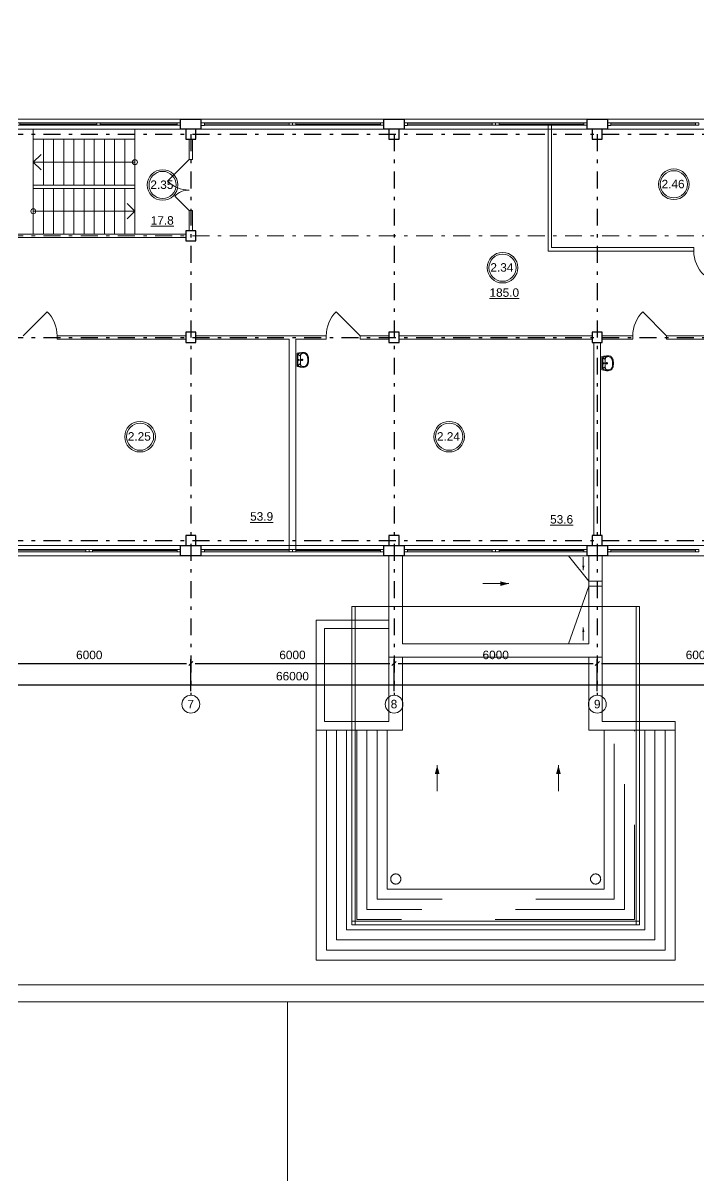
# Model space of a CAD drawing. Header units: metres. Extents: x -306 to 273, y -329 to 512.
# Drawn here: x 120.03 to 139.98, y 284.09 to 318.29 of the extents above; entities that cross this region are included whole.
import ezdxf
from ezdxf.enums import TextEntityAlignment as Align

# ---------------------------------------------------------------- set-up
doc = ezdxf.new("R2010")
doc.units = ezdxf.units.M
doc.header["$MEASUREMENT"] = 0
doc.linetypes.add('( Dashdot )', pattern=[1.001, 0.5, -0.25, 0.001, -0.25])
doc.linetypes.add('DGN Style 3', pattern=[9.681301, 6.915215, -2.766086])
doc.layers.get('DEFPOINTS').update_dxf_attribs({"lineweight": 0})
doc.layers.add('Level 50', color=7, linetype='Continuous', lineweight=0)
doc.styles.add('Standard_0', font='arial.ttf')
doc.styles.add('Style-Arial', font='arial.ttf')
doc.dimstyles.get("Standard").update_dxf_attribs({"dimtxt": 0.00018, "dimasz": 0.00018, "dimexe": 0.0002, "dimexo": 0.0625, "dimgap": 9e-05, "dimtad": 0, "dimtih": 1, "dimtoh": 1, "dimdec": 4, "dimlfac": 1000, "dimzin": 0, "dimdsep": 46, "dimtxsty": 'Standard_0', "dimcen": 9e-05, "dimadec": 0, "dimazin": 0, "dimtfac": 1, "dimtdec": 4, "dimtofl": 0, "dimtmove": 0, "dimatfit": 0, "dimfxl": 0.01, "dimfxlon": 1, "dimtolj": 1, "dimtzin": 0, "dimarcsym": 0})

# ---------------------------------------------------------------- blocks, each defined once
blk = doc.blocks.new('*U1656')
at = {"color": 7, "linetype": 'Continuous', "lineweight": 0}
blk.add_line((1.25, 0), (-1.25, 0), dxfattribs=at)
at = {"color": 7, "linetype": 'Continuous', "lineweight": 13, "flags": 128}
for points in [[(-1.35, 0.035), (-1.25, 0.035), (-1.25, -0.035), (-1.35, -0.035), (-1.35, 0.035)], [(1.25, 0.035), (1.35, 0.035), (1.35, -0.035), (1.25, -0.035), (1.25, 0.035)]]:
    blk.add_lwpolyline(points, close=True, dxfattribs=at)
at = {"color": 7, "linetype": 'Continuous', "lineweight": 0, "flags": 128}
blk.add_lwpolyline([(-1.25, 0.035), (1.25, 0.035), (1.25, -0.035), (-1.25, -0.035), (-1.25, 0.035)], close=True, dxfattribs=at)
blk = doc.blocks.new('*U1657')
at = {"color": 7, "linetype": 'Continuous', "lineweight": 0}
blk.add_line((1.25, 0.001), (-1.25, -0.001), dxfattribs=at)
at = {"color": 7, "linetype": 'Continuous', "lineweight": 13, "flags": 128}
for points in [[(-1.35, 0.034), (-1.25, 0.034), (-1.25, -0.036), (-1.35, -0.036), (-1.35, 0.034)], [(1.25, 0.036), (1.35, 0.036), (1.35, -0.034), (1.25, -0.034), (1.25, 0.036)]]:
    blk.add_lwpolyline(points, close=True, dxfattribs=at)
at = {"color": 7, "linetype": 'Continuous', "lineweight": 0, "flags": 128}
blk.add_lwpolyline([(-1.25, 0.034), (1.25, 0.036), (1.25, -0.034), (-1.25, -0.036), (-1.25, 0.034)], close=True, dxfattribs=at)
blk = doc.blocks.new('*U1662')
at = {"color": 7, "linetype": 'Continuous', "lineweight": 0}
blk.add_line((0, -34.987), (0, -29.7), dxfattribs=at)
at = {"color": 7, "linetype": 'Continuous', "lineweight": 0, "flags": 128}
blk.add_lwpolyline([(42.05, 29.7), (42.05, -29.7), (-42.05, -29.7), (-42.05, 29.7), (42.05, 29.7)], close=True, dxfattribs=at)
at = {"layer": 'Level 50', "color": 7, "linetype": 'Continuous', "lineweight": 13}
blk.add_line((41.55, -29.2), (-41.25, -29.2), dxfattribs=at)
blk = doc.blocks.new('_Oblique-1')
at = {"color": 0, "linetype": 'ByBlock', "lineweight": -2}
blk.add_line((0.5, 0.5), (-0.5, -0.5), dxfattribs=at)
blk = doc.blocks.new('*D2567')
at = {"color": 0, "linetype": 'Continuous', "lineweight": -2, "transparency": 16777216}
for p, q in [((94.98, 298.561), (94.98, 298.872)), ((95.105, 298.747), (160.855, 298.747)), ((160.98, 298.561), (160.98, 298.872))]:
    blk.add_line(p, q, dxfattribs=at)
at = {"layer": 'DEFPOINTS', "color": 0, "linetype": 'Continuous', "lineweight": 0, "transparency": 16777216}
for p in [(160.98, 298.747), (94.98, 298.436), (160.98, 298.436)]:
    blk.add_point(p, dxfattribs=at)
at = {"color": 0, "linetype": 'Continuous', "lineweight": -2, "transparency": 16777216, "xscale": 0.125, "yscale": 0.125, "zscale": 0.125, "rotation": 180}
blk.add_blockref('_Oblique-1', (94.98, 298.747), dxfattribs=at)
at = {"color": 0, "linetype": 'Continuous', "lineweight": -2, "transparency": 16777216, "xscale": 0.125, "yscale": 0.125, "zscale": 0.125}
blk.add_blockref('_Oblique-1', (160.98, 298.747), dxfattribs=at)
at = {"color": 0, "linetype": 'Continuous', "lineweight": 0, "transparency": 16777216, "insert": (127.98, 299), "char_height": 0.25, "attachment_point": 5, "style": 'Style-Arial'}
blk.add_mtext('\\A1;66000', dxfattribs=at)
blk = doc.blocks.new('*U1659')
at = {"color": 7, "linetype": 'Continuous', "lineweight": 0}
for p in [(-0.227, 0.114), (0.227, 0.114)]:
    blk.add_line(p, (0, -0.114), dxfattribs=at)
blk = doc.blocks.new('*U1671')
at = {"color": 7, "linetype": 'Continuous', "lineweight": 0}
for p, q in [((-0.05, 0), (-2.325, 0)), ((2.325, 0), (0.05, 0))]:
    blk.add_line(p, q, dxfattribs=at)
at = {"color": 7, "linetype": 'Continuous', "lineweight": 0, "flags": 128}
for points in [[(-2.425, 0.15), (2.425, 0.15), (2.425, -0.15), (-2.425, -0.15), (-2.425, 0.15)], [(-2.325, 0.035), (2.325, 0.035), (2.325, -0.035), (-2.325, -0.035), (-2.325, 0.035)]]:
    blk.add_lwpolyline(points, close=True, dxfattribs=at)
at = {"color": 7, "linetype": 'Continuous', "lineweight": 13, "flags": 128}
for points in [[(-2.425, 0.035), (-2.325, 0.035), (-2.325, -0.035), (-2.425, -0.035), (-2.425, 0.035)], [(-0.05, 0.035), (0.05, 0.035), (0.05, -0.035), (-0.05, -0.035), (-0.05, 0.035)], [(2.325, 0.035), (2.425, 0.035), (2.425, -0.035), (2.325, -0.035), (2.325, 0.035)]]:
    blk.add_lwpolyline(points, close=True, dxfattribs=at)
blk = doc.blocks.new('*U1730')
at = {"color": 7, "linetype": 'Continuous', "lineweight": 13}
for radius in [0.452, 0.402]:
    blk.add_circle((0, 0), radius, dxfattribs=at)
at = {"color": 7, "linetype": 'Continuous', "lineweight": 13, "style": 'Style-Arial'}
blk.add_text('2.24', height=0.25, dxfattribs=at).set_placement((-0.361, 0.133), align=Align.TOP_LEFT)
blk = doc.blocks.new('*U1731')
at = {"color": 7, "linetype": 'Continuous', "lineweight": 13}
for radius in [0.452, 0.402]:
    blk.add_circle((0, 0), radius, dxfattribs=at)
at = {"color": 7, "linetype": 'Continuous', "lineweight": 13, "style": 'Style-Arial'}
blk.add_text('2.25', height=0.25, dxfattribs=at).set_placement((-0.361, 0.133), align=Align.TOP_LEFT)
blk = doc.blocks.new('*U1672')
at = {"color": 7, "linetype": 'Continuous', "lineweight": 13}
for radius in [0.452, 0.402]:
    blk.add_circle((0, 0), radius, dxfattribs=at)
at = {"color": 7, "linetype": 'Continuous', "lineweight": 13, "style": 'Style-Arial'}
blk.add_text('2.34', height=0.25, dxfattribs=at).set_placement((-0.361, 0.133), align=Align.TOP_LEFT)
blk = doc.blocks.new('*U1673')
at = {"color": 7, "linetype": 'Continuous', "lineweight": 13}
for radius in [0.452, 0.402]:
    blk.add_circle((0, 0), radius, dxfattribs=at)
at = {"color": 7, "linetype": 'Continuous', "lineweight": 13, "style": 'Style-Arial'}
blk.add_text('2.35', height=0.25, dxfattribs=at).set_placement((-0.361, 0.133), align=Align.TOP_LEFT)
blk = doc.blocks.new('*U1684')
at = {"color": 7, "linetype": 'Continuous', "lineweight": 13}
for radius in [0.452, 0.402]:
    blk.add_circle((0, 0), radius, dxfattribs=at)
at = {"color": 7, "linetype": 'Continuous', "lineweight": 13, "style": 'Style-Arial'}
blk.add_text('2.46', height=0.25, dxfattribs=at).set_placement((-0.361, 0.133), align=Align.TOP_LEFT)
blk = doc.blocks.new('*U1689')
at = {"color": 7, "linetype": 'Continuous', "lineweight": 13}
blk.add_line((0, -0.256), (0, 0.256), dxfattribs=at)
blk.add_solid([(0.046, 0.085), (0, 0.256), (0, 0.085), (-0.046, 0.085)], dxfattribs=at)
blk = doc.blocks.new('ум9')
at = {"color": 252, "lineweight": 13}
for p, q in [((0.317, 0), (-0.317, 0)), ((-0.237, -0.059), (-0.19, -0.143)), ((0.228, -0.039), (-0.228, -0.039)), ((0.185, -0.156), (-0.171, -0.156)), ((0.046, -0.234), (-0.046, -0.234)), ((0.035, -0.08), (-0.035, -0.08)), ((0, -0.115), (0, -0.045)), ((0, -0.189), (0, -0.28)), ((0.237, -0.059), (0.19, -0.143))]:
    blk.add_line(p, q, dxfattribs=at)
for centre, radius in [((0, -0.234), 0.0351), ((0, -0.08), 0.0221), ((0, -0.234), 0.0221)]:
    blk.add_circle(centre, radius, dxfattribs=at)
for centre, radius, start, end in [((1.163, -0.334), 1.518, 167.3206, 178.6525), ((-0.135, -0.304), 0.22, 178.312, 234.1043), ((-0.355, -0.298), 0.00065, 358.312, 358.6525), ((0.089, -0.267), 0.429, 154.5977, 180.3349), ((-0.317, -0.001), 0.00065, 90, 167.3206), ((-0.135, -0.303), 0.18, 141.0504, 245.2718), ((-0.228, -0.117), 0.078, 90, 154.5977), ((-0.135, -0.303), 0.193, 141.0504, 147.7493), ((-0.181, -0.302), 0.159, 98.7111, 129.9424), ((-0.181, -0.302), 0.146, 86.1548, 129.9424), ((-0.035, -0.093), 0.452, 239.6448, 267.5368), ((-0.035, -0.093), 0.413, 244.8898, 267.5368), ((0, 0.104), 0.65, 265.1692, 274.8308), ((0, 0.104), 0.611, 265.1692, 274.8308), ((0.035, -0.093), 0.413, 272.4632, 300.3552), ((0.035, -0.093), 0.452, 272.4632, 300.3552), ((0.181, -0.302), 0.146, 50.0576, 93.8452), ((0.181, -0.302), 0.159, 50.0576, 81.2889), ((0.135, -0.303), 0.18, 294.7282, 38.9496), ((0.228, -0.117), 0.078, 25.4023, 90), ((0.135, -0.304), 0.22, 305.8957, 1.688), ((0.135, -0.303), 0.193, 32.2507, 38.9496), ((-0.089, -0.267), 0.429, 359.6651, 25.4023), ((0.317, -0.001), 0.00065, 12.6794, 90), ((-1.163, -0.334), 1.518, 1.3475, 12.6794), ((0.355, -0.298), 0.00065, 181.3475, 181.688)]:
    blk.add_arc(centre, radius, start, end, dxfattribs=at)
blk = doc.blocks.new('*U1888')
at = {"color": 7, "lineweight": 13}
blk.add_line((-0.5, 0.354), (0.207, -0.354), dxfattribs=at)
at = {"color": 7, "lineweight": 0}
blk.add_arc((-0.5, 0.354), 1, 315, 360, dxfattribs=at)
blk = doc.blocks.new('*U1890')
at = {"color": 7, "linetype": 'Continuous', "lineweight": 13}
for p, q in [((0.318, 0.75), (-0.318, 0.114)), ((0.318, -0.75), (-0.106, -0.326))]:
    blk.add_line(p, q, dxfattribs=at)
at = {"color": 7, "linetype": 'Continuous', "lineweight": 0}
for centre, radius, start, end in [((0.318, 0.75), 0.9, 225, 270), ((0.318, -0.75), 0.6, 90, 135)]:
    blk.add_arc(centre, radius, start, end, dxfattribs=at)
blk = doc.blocks.new('*D2357')
at = {"color": 0, "linetype": 'Continuous', "lineweight": -2, "transparency": 16777216}
for p, q in [((118.98, 298.561), (118.98, 299.499)), ((119.105, 299.374), (124.855, 299.374)), ((124.98, 298.561), (124.98, 299.499))]:
    blk.add_line(p, q, dxfattribs=at)
at = {"layer": 'DEFPOINTS', "color": 0, "linetype": 'Continuous', "lineweight": 0, "transparency": 16777216}
for p in [(124.98, 299.374), (118.98, 298.436), (124.98, 298.436)]:
    blk.add_point(p, dxfattribs=at)
at = {"color": 0, "linetype": 'Continuous', "lineweight": -2, "transparency": 16777216, "xscale": 0.125, "yscale": 0.125, "zscale": 0.125, "rotation": 180}
blk.add_blockref('_Oblique-1', (118.98, 299.374), dxfattribs=at)
at = {"color": 0, "linetype": 'Continuous', "lineweight": -2, "transparency": 16777216, "xscale": 0.125, "yscale": 0.125, "zscale": 0.125}
blk.add_blockref('_Oblique-1', (124.98, 299.374), dxfattribs=at)
at = {"color": 0, "linetype": 'Continuous', "lineweight": 0, "transparency": 16777216, "insert": (121.98, 299.627), "char_height": 0.25, "attachment_point": 5, "style": 'Style-Arial'}
blk.add_mtext('\\A1;6000', dxfattribs=at)
blk = doc.blocks.new('*D2358')
at = {"color": 0, "linetype": 'Continuous', "lineweight": -2, "transparency": 16777216}
for p, q in [((124.98, 298.561), (124.98, 299.499)), ((125.105, 299.374), (130.855, 299.374)), ((130.98, 298.561), (130.98, 299.499))]:
    blk.add_line(p, q, dxfattribs=at)
at = {"layer": 'DEFPOINTS', "color": 0, "linetype": 'Continuous', "lineweight": 0, "transparency": 16777216}
for p in [(130.98, 299.374), (124.98, 298.436), (130.98, 298.436)]:
    blk.add_point(p, dxfattribs=at)
at = {"color": 0, "linetype": 'Continuous', "lineweight": -2, "transparency": 16777216, "xscale": 0.125, "yscale": 0.125, "zscale": 0.125, "rotation": 180}
blk.add_blockref('_Oblique-1', (124.98, 299.374), dxfattribs=at)
at = {"color": 0, "linetype": 'Continuous', "lineweight": -2, "transparency": 16777216, "xscale": 0.125, "yscale": 0.125, "zscale": 0.125}
blk.add_blockref('_Oblique-1', (130.98, 299.374), dxfattribs=at)
at = {"color": 0, "linetype": 'Continuous', "lineweight": 0, "transparency": 16777216, "insert": (127.98, 299.627), "char_height": 0.25, "attachment_point": 5, "style": 'Style-Arial'}
blk.add_mtext('\\A1;6000', dxfattribs=at)
blk = doc.blocks.new('*D2359')
at = {"color": 0, "linetype": 'Continuous', "lineweight": -2, "transparency": 16777216}
for p, q in [((130.98, 298.561), (130.98, 299.499)), ((131.105, 299.374), (136.855, 299.374)), ((136.98, 298.561), (136.98, 299.499))]:
    blk.add_line(p, q, dxfattribs=at)
at = {"layer": 'DEFPOINTS', "color": 0, "linetype": 'Continuous', "lineweight": 0, "transparency": 16777216}
for p in [(136.98, 299.374), (130.98, 298.436), (136.98, 298.436)]:
    blk.add_point(p, dxfattribs=at)
at = {"color": 0, "linetype": 'Continuous', "lineweight": -2, "transparency": 16777216, "xscale": 0.125, "yscale": 0.125, "zscale": 0.125, "rotation": 180}
blk.add_blockref('_Oblique-1', (130.98, 299.374), dxfattribs=at)
at = {"color": 0, "linetype": 'Continuous', "lineweight": -2, "transparency": 16777216, "xscale": 0.125, "yscale": 0.125, "zscale": 0.125}
blk.add_blockref('_Oblique-1', (136.98, 299.374), dxfattribs=at)
at = {"color": 0, "linetype": 'Continuous', "lineweight": 0, "transparency": 16777216, "insert": (133.98, 299.627), "char_height": 0.25, "attachment_point": 5, "style": 'Style-Arial'}
blk.add_mtext('\\A1;6000', dxfattribs=at)
blk = doc.blocks.new('*D2360')
at = {"color": 0, "linetype": 'Continuous', "lineweight": -2, "transparency": 16777216}
for p, q in [((136.98, 298.561), (136.98, 299.499)), ((137.105, 299.374), (142.855, 299.374)), ((142.98, 298.561), (142.98, 299.499))]:
    blk.add_line(p, q, dxfattribs=at)
at = {"layer": 'DEFPOINTS', "color": 0, "linetype": 'Continuous', "lineweight": 0, "transparency": 16777216}
for p in [(142.98, 299.374), (136.98, 298.436), (142.98, 298.436)]:
    blk.add_point(p, dxfattribs=at)
at = {"color": 0, "linetype": 'Continuous', "lineweight": -2, "transparency": 16777216, "xscale": 0.125, "yscale": 0.125, "zscale": 0.125, "rotation": 180}
blk.add_blockref('_Oblique-1', (136.98, 299.374), dxfattribs=at)
at = {"color": 0, "linetype": 'Continuous', "lineweight": -2, "transparency": 16777216, "xscale": 0.125, "yscale": 0.125, "zscale": 0.125}
blk.add_blockref('_Oblique-1', (142.98, 299.374), dxfattribs=at)
at = {"color": 0, "linetype": 'Continuous', "lineweight": 0, "transparency": 16777216, "insert": (139.98, 299.627), "char_height": 0.25, "attachment_point": 5, "style": 'Style-Arial'}
blk.add_mtext('\\A1;6000', dxfattribs=at)

msp = doc.modelspace()

# ---------------------------------------------------------------- linework, layer by layer
at = {"color": 1, "linetype": '( Dashdot )'}
for p, q in [((92.02828637, 315.00949373), (163.92828637, 315.00949373)), ((124.97987428, 315.00949373), (124.97987428, 298.43607877)), ((130.97987428, 315.00949373), (130.97987428, 298.43607877)), ((136.97987428, 315.00949373), (136.97987428, 298.43607877)), ((92.02828637, 309.00949373), (163.92828637, 309.00949373)), ((92.02828637, 303.00949373), (163.92828637, 303.00949373))]:
    msp.add_line(p, q, dxfattribs=at)
at = {"color": 7, "linetype": 'Continuous', "lineweight": 13}
for p, q in [((119.82828637, 315.15949373), (120.32828637, 315.15949373)), ((120.32828637, 314.85949373), (120.32828637, 315.15949373)), ((123.32828637, 312.05949373), (123.32828637, 315.15949373)), ((124.67828637, 315.15949373), (123.32828637, 315.15949373)), ((120.32828637, 312.07949373), (120.32828637, 314.85949373)), ((124.92828637, 314.25949373), (125.02828637, 314.25949373)), ((123.32828637, 313.50949373), (120.32828637, 313.50949373)), ((124.92828637, 312.75949373), (125.02828637, 312.75949373)), ((139.82828637, 311.65949373), (139.82828637, 311.55949373)), ((121.02828637, 309.05949373), (121.02828637, 308.95949373)), ((128.97828637, 309.05949373), (128.97828637, 308.95949373)), ((129.97828637, 309.05949373), (129.97828637, 308.95949373)), ((138.02828637, 309.05949373), (138.02828637, 308.95949373)), ((139.02828637, 309.05949373), (139.02828637, 308.95949373)), ((130.82828637, 302.55949373), (130.82828637, 301.05949373)), ((131.22828637, 302.55949373), (131.22828637, 301.05949373)), ((131.22828637, 302.55949373), (136.72828637, 302.55949373)), ((136.72828637, 301.80949373), (136.12622259, 302.55949373)), ((136.72828637, 301.05949373), (136.72828637, 302.55949373)), ((137.12828637, 301.05949373), (137.12828637, 302.55949373)), ((136.72828637, 301.65949373), (136.12622259, 299.95949373)), ((129.72987428, 291.65949373), (129.72987428, 301.05949373)), ((138.22987428, 301.05949373), (129.72987428, 301.05949373)), ((129.82987428, 291.65949373), (129.82987428, 301.05949373)), ((131.22828637, 301.05949373), (131.22828637, 299.95949373)), ((136.72828637, 301.05949373), (136.72828637, 299.95949373)), ((138.12987428, 291.65949373), (138.12987428, 301.05949373)), ((138.22987428, 291.65949373), (138.22987428, 301.05949373)), ((131.22828637, 299.95949373), (136.72828637, 299.95949373)), ((138.22987428, 291.75949373), (129.72987428, 291.75949373)), ((138.22987428, 291.65949373), (129.72987428, 291.65949373))]:
    msp.add_line(p, q, dxfattribs=at)
at = {"color": 7, "linetype": 'Continuous', "lineweight": 0}
for p, q in [((120.62828637, 313.50949373), (120.62828637, 314.85949373)), ((120.92828637, 313.50949373), (120.92828637, 314.85949373)), ((121.22828637, 313.50949373), (121.22828637, 314.85949373)), ((121.52828637, 313.50949373), (121.52828637, 314.85949373)), ((121.82828637, 313.50949373), (121.82828637, 314.85949373)), ((122.12828637, 313.50949373), (122.12828637, 314.85949373)), ((122.42828637, 313.50949373), (122.42828637, 314.85949373)), ((122.72828637, 313.50949373), (122.72828637, 314.85949373)), ((123.02828637, 313.50949373), (123.02828637, 314.85949373)), ((123.32828637, 314.18449373), (120.32828637, 314.18449373)), ((120.62828637, 312.05949373), (120.62828637, 313.40949373)), ((120.92828637, 312.05949373), (120.92828637, 313.40949373)), ((121.22828637, 312.05949373), (121.22828637, 313.40949373)), ((121.52828637, 312.05949373), (121.52828637, 313.40949373)), ((121.82828637, 312.05949373), (121.82828637, 313.40949373)), ((122.12828637, 312.05949373), (122.12828637, 313.40949373)), ((122.42828637, 312.05949373), (122.42828637, 313.40949373)), ((122.72828637, 312.05949373), (122.72828637, 313.40949373)), ((123.02828637, 312.05949373), (123.02828637, 313.40949373)), ((120.32828637, 312.73449373), (123.32828637, 312.73449373)), ((128.67987428, 300.65949373), (128.67987428, 290.60949373)), ((128.67987428, 300.65949373), (129.72987428, 300.65949373)), ((128.92987428, 300.40949373), (128.92987428, 297.65949373)), ((128.92987428, 300.40949373), (129.72987428, 300.40949373)), ((128.92987428, 297.65949373), (129.72987428, 297.65949373)), ((138.22987428, 297.65949373), (139.27669845, 297.65949373)), ((139.27987428, 297.65949373), (139.27987428, 290.60949373)), ((128.67987428, 297.40949373), (129.72987428, 297.40949373)), ((138.22987428, 297.40949373), (139.27987428, 297.40949373)), ((128.67987428, 290.60949373), (139.27987428, 290.60949373))]:
    msp.add_line(p, q, dxfattribs=at)
at = {"color": 1, "linetype": '( Dashdot )', "lineweight": 0}
msp.add_line((92.02828637, 312.00949373), (163.92828637, 312.00949373), dxfattribs=at)
at = {"color": 7, "linetype": 'DGN Style 3', "lineweight": 0}
for p, q in [((130.82828637, 301.05949373), (130.82828637, 299.55949373)), ((137.12828637, 299.55949373), (137.12828637, 301.05949373)), ((129.72987428, 300.65949373), (130.82828637, 300.65949373)), ((129.72987428, 300.40949373), (130.82828637, 300.40949373)), ((130.82828637, 299.55949373), (130.82828637, 297.65949373)), ((130.82828637, 299.55949373), (131.22828637, 299.55949373)), ((131.22828637, 299.55949373), (131.22828637, 297.40949373)), ((131.22828637, 299.55949373), (136.72828637, 299.55949373)), ((136.72828637, 299.55949373), (136.72828637, 297.40949373)), ((136.72828637, 299.55949373), (137.12828637, 299.55949373)), ((137.12828637, 299.55949373), (137.12828637, 297.65949373)), ((129.72987428, 297.65949373), (130.82828637, 297.65949373)), ((137.12828637, 297.65949373), (138.22987428, 297.65949373)), ((129.72987428, 297.40949373), (131.22828637, 297.40949373)), ((130.77987428, 297.40949373), (130.77987428, 292.70949373)), ((136.72828637, 297.40949373), (138.22987428, 297.40949373)), ((137.17987428, 297.40949373), (137.17987428, 292.70949373)), ((130.77987428, 292.70949373), (137.17987428, 292.70949373))]:
    msp.add_line(p, q, dxfattribs=at)
at = {"color": 7, "linetype": 'Continuous', "lineweight": 30, "flags": 128}
for points in [[(125.27828637, 315.15949373), (124.67828637, 315.15949373), (124.67828637, 315.45949373), (125.27828637, 315.45949373), (125.27828637, 315.15949373)], [(131.27828637, 315.15949373), (130.67828637, 315.15949373), (130.67828637, 315.45949373), (131.27828637, 315.45949373), (131.27828637, 315.15949373)], [(137.27828637, 315.15949373), (136.67828637, 315.15949373), (136.67828637, 315.45949373), (137.27828637, 315.45949373), (137.27828637, 315.15949373)], [(124.82828637, 315.15949373), (124.82828637, 314.85949373), (125.12828637, 314.85949373), (125.12828637, 315.15949373), (124.82828637, 315.15949373)], [(130.82828637, 315.15949373), (130.82828637, 314.85949373), (131.12828637, 314.85949373), (131.12828637, 315.15949373), (130.82828637, 315.15949373)], [(136.82828637, 315.15949373), (136.82828637, 314.85949373), (137.12828637, 314.85949373), (137.12828637, 315.15949373), (136.82828637, 315.15949373)], [(124.82828637, 312.15949373), (124.82828637, 311.85949373), (125.12828637, 311.85949373), (125.12828637, 312.15949373), (124.82828637, 312.15949373)], [(124.82828637, 309.15949373), (124.82828637, 308.85949373), (125.12828637, 308.85949373), (125.12828637, 309.15949373), (124.82828637, 309.15949373)], [(130.82828637, 309.15949373), (130.82828637, 308.85949373), (131.12828637, 308.85949373), (131.12828637, 309.15949373), (130.82828637, 309.15949373)], [(136.82828637, 309.15949373), (136.82828637, 308.85949373), (137.12828637, 308.85949373), (137.12828637, 309.15949373), (136.82828637, 309.15949373)], [(124.82828637, 303.15949373), (124.82828637, 302.85949373), (125.12828637, 302.85949373), (125.12828637, 303.15949373), (124.82828637, 303.15949373)], [(130.82828637, 303.15949373), (130.82828637, 302.85949373), (131.12828637, 302.85949373), (131.12828637, 303.15949373), (130.82828637, 303.15949373)], [(136.82828637, 303.15949373), (136.82828637, 302.85949373), (137.12828637, 302.85949373), (137.12828637, 303.15949373), (136.82828637, 303.15949373)], [(125.27828637, 302.55949373), (124.67828637, 302.55949373), (124.67828637, 302.85949373), (125.27828637, 302.85949373), (125.27828637, 302.55949373)], [(131.27828637, 302.55949373), (130.67828637, 302.55949373), (130.67828637, 302.85949373), (131.27828637, 302.85949373), (131.27828637, 302.55949373)], [(137.27828637, 302.55949373), (136.67828637, 302.55949373), (136.67828637, 302.85949373), (137.27828637, 302.85949373), (137.27828637, 302.55949373)]]:
    msp.add_lwpolyline(points, close=True, dxfattribs=at)
at = {"color": 7, "linetype": 'Continuous', "lineweight": 0, "flags": 128}
for points in [[(125.27828637, 315.45949373), (130.67828637, 315.45949373), (130.67828637, 315.15949373), (125.27828637, 315.15949373), (125.27828637, 315.45949373)], [(131.27828637, 315.45949373), (136.67828637, 315.45949373), (136.67828637, 315.15949373), (131.27828637, 315.15949373), (131.27828637, 315.45949373)], [(137.27828637, 315.45949373), (142.67828637, 315.45949373), (142.67828637, 315.15949373), (137.27828637, 315.15949373), (137.27828637, 315.45949373)], [(119.27828637, 302.85949373), (124.67828637, 302.85949373), (124.67828637, 302.55949373), (119.27828637, 302.55949373), (119.27828637, 302.85949373)], [(125.27828637, 302.85949373), (130.67828637, 302.85949373), (130.67828637, 302.55949373), (125.27828637, 302.55949373), (125.27828637, 302.85949373)], [(131.27828637, 302.85949373), (136.67828637, 302.85949373), (136.67828637, 302.55949373), (131.27828637, 302.55949373), (131.27828637, 302.85949373)], [(137.27828637, 302.85949373), (142.67828637, 302.85949373), (142.67828637, 302.55949373), (137.27828637, 302.55949373), (137.27828637, 302.85949373)]]:
    msp.add_lwpolyline(points, close=True, dxfattribs=at)
at = {"color": 7, "linetype": 'Continuous', "lineweight": 13, "flags": 128}
for points in [[(135.52828637, 315.27449373), (135.52828637, 311.55949373)], [(135.62828637, 315.27449373), (135.62828637, 311.65949373)], [(123.32828637, 314.85949373), (120.32828637, 314.85949373)], [(125.02828637, 314.25949373), (125.02828637, 314.85949373), (124.92828637, 314.85949373), (124.92828637, 314.25949373)], [(123.32828637, 313.40949373), (120.32828637, 313.40949373)], [(124.92828637, 312.75949373), (124.92828637, 312.15949373), (125.02828637, 312.15949373), (125.02828637, 312.75949373)], [(124.82828637, 312.05949373), (119.12828637, 312.05949373), (119.12828637, 311.95949373), (124.82828637, 311.95949373)], [(139.82828637, 311.55949373), (135.52828637, 311.55949373)], [(139.82828637, 311.65949373), (135.62828637, 311.65949373)], [(121.02828637, 309.05949373), (124.82828637, 309.05949373), (124.82828637, 308.95949373), (121.02828637, 308.95949373)], [(127.87828637, 308.95949373), (125.12828637, 308.95949373), (125.12828637, 309.05949373), (128.97828637, 309.05949373)], [(127.87828637, 308.95949373), (127.87828637, 302.74449373), (128.07828637, 302.74449373), (128.07828637, 308.95949373)], [(128.97828637, 308.95949373), (128.07828637, 308.95949373)], [(129.97828637, 309.05949373), (130.82828637, 309.05949373), (130.82828637, 308.95949373), (129.97828637, 308.95949373)], [(138.02828637, 308.95949373), (137.12828637, 308.95949373), (137.12828637, 309.05949373), (138.02828637, 309.05949373)], [(139.02828637, 309.05949373), (142.82828637, 309.05949373), (142.82828637, 308.95949373), (139.02828637, 308.95949373)]]:
    msp.add_lwpolyline(points, dxfattribs=at)
for points in [[(131.12828637, 309.05949373), (136.82828637, 309.05949373), (136.82828637, 308.95949373), (131.12828637, 308.95949373), (131.12828637, 309.05949373)], [(137.07828637, 303.15949373), (137.07828637, 308.85949373), (136.87828637, 308.85949373), (136.87828637, 303.15949373), (137.07828637, 303.15949373)], [(136.72828637, 301.80949373), (137.12828637, 301.80949373), (137.12828637, 301.65949373), (136.72828637, 301.65949373), (136.72828637, 301.80949373)]]:
    msp.add_lwpolyline(points, close=True, dxfattribs=at)
at = {"color": 7, "linetype": 'Continuous', "lineweight": 0, "flags": 128}
for points in [[(128.97987428, 297.40949373), (128.97987428, 290.90949373), (138.97987428, 290.90949373), (138.97987428, 297.40949373)], [(129.27987428, 297.40949373), (129.27987428, 291.20949373), (138.67987428, 291.20949373), (138.67987428, 297.40949373)], [(129.57987428, 297.40949373), (129.57987428, 291.50949373), (138.37987428, 291.50949373), (138.37987428, 297.40949373)]]:
    msp.add_lwpolyline(points, dxfattribs=at)
at = {"color": 7, "linetype": 'DGN Style 3', "lineweight": 0, "flags": 128}
for points in [[(129.87987428, 297.40949373), (129.87987428, 291.80949373), (138.07987428, 291.80949373), (138.07987428, 297.40949373)], [(130.17987428, 297.40949373), (130.17987428, 292.10949373), (137.77987428, 292.10949373), (137.77987428, 297.40949373)], [(130.47987428, 297.40949373), (130.47987428, 292.40949373), (137.47987428, 292.40949373), (137.47987428, 297.40949373)]]:
    msp.add_lwpolyline(points, dxfattribs=at)
at = {"color": 7, "linetype": 'Continuous', "lineweight": 0}
for centre in [(123.32828637, 314.18449373), (120.32828637, 312.73449373)]:
    msp.add_circle(centre, 0.07327717, dxfattribs=at)
at = {"color": 7, "linetype": 'Continuous', "lineweight": 13}
for centre in [(124.97987428, 298.17272333), (130.97987428, 298.17272333), (136.97987428, 298.17272333)]:
    msp.add_circle(centre, 0.26335544, dxfattribs=at)
at = {"color": 7, "linetype": 'DGN Style 3', "lineweight": 0}
for centre in [(131.02987428, 293.00949373), (136.92987428, 293.00949373)]:
    msp.add_circle(centre, 0.15, dxfattribs=at)

# ---------------------------------------------------------------- block references
at = {"color": 7, "linetype": 'Continuous', "lineweight": 13}
for name, p in [('*U1671', (122.25325, 315.30953469)), ('*U1657', (126.62823976, 315.30843469)), ('*U1656', (129.32823976, 315.30953469)), ('*U1657', (132.62823976, 315.30843469)), ('*U1656', (135.32823976, 315.30953469)), ('*U1657', (138.62823976, 315.30843469)), ('*U1673', (124.14576557, 313.51042666)), ('*U1890', (124.61008976, 313.50951633)), ('*U1684', (139.23906662, 313.53097106)), ('*U1672', (134.1844875, 311.06735951)), ('*U1731', (123.47874326, 306.07541868)), ('*U1730', (132.60616738, 306.07541868)), ('*U1657', (120.62823976, 302.70843469)), ('*U1656', (123.32823976, 302.70953469)), ('*U1657', (126.62823976, 302.70843469)), ('*U1656', (129.32823976, 302.70953469)), ('*U1657', (132.62823976, 302.70843469)), ('*U1656', (135.32823976, 302.70953469)), ('*U1657', (138.62823976, 302.70843469))]:
    msp.add_blockref(name, p, dxfattribs=at)
at = {"color": 7, "linetype": 'Continuous', "lineweight": 0}
for p, rotation in [((120.44187732, 314.18449033), 270), ((123.21469541, 312.73449712), 90)]:
    msp.add_blockref('*U1659', p, dxfattribs=dict(at, rotation=rotation))
at = {"color": 7, "lineweight": 13, "extrusion": (0, 0, -1)}
msp.add_blockref('*U1888', (-140.32833297, 311.20596633), dxfattribs=at)
at = {"color": 7, "lineweight": 13, "extrusion": (0, 0, -1), "rotation": 180}
msp.add_blockref('*U1888', (-120.52823976, 309.41302113), dxfattribs=at)
at = {"color": 7, "lineweight": 13, "rotation": 180}
for p in [(129.47833297, 309.41302113), (138.52833297, 309.41302113)]:
    msp.add_blockref('*U1888', p, dxfattribs=at)
at = {"color": 252, "lineweight": 13, "xscale": 0.6221590909090893, "yscale": 0.6221590909090893, "zscale": 0.6221590909090893, "rotation": 90}
for p in [(128.11685099, 308.34345198), (137.11685099, 308.24345198)]:
    msp.add_blockref('ум9', p, dxfattribs=at)
at = {"color": 7, "linetype": 'Continuous', "lineweight": 13, "xscale": 0.75, "yscale": 0.75, "zscale": 0.75, "rotation": 180}
msp.add_blockref('*U1689', (136.56791183, 302.32711104), dxfattribs=at)
at = {"color": 7, "linetype": 'Continuous', "lineweight": 13, "extrusion": (0, 0, -1), "xscale": 1.5, "yscale": 1.5, "zscale": 1.5, "rotation": 90}
msp.add_blockref('*U1689', (-133.98550428, 301.73451444), dxfattribs=at)
at = {"color": 7, "linetype": 'Continuous', "lineweight": 13, "extrusion": (0, 0, -1)}
for p, xscale, yscale, zscale in [((-136.56791183, 300.24634602), 0.75, 0.75, 0.75), ((-132.25296944, 295.98537443), 1.5, 1.5, 1.5), ((-135.83251882, 295.98537443), 1.5, 1.5, 1.5)]:
    msp.add_blockref('*U1689', p, dxfattribs=dict(at, xscale=xscale, yscale=yscale, zscale=zscale))
at = {"layer": 'Level 50', "color": 7, "linetype": 'Continuous', "lineweight": 13}
msp.add_blockref('*U1662', (127.82986233, 319.08055446), dxfattribs=at)

# ---------------------------------------------------------------- texts
at = {"color": 7, "linetype": 'Continuous', "lineweight": 13, "style": 'Style-Arial'}
for s, p in [('%%u17.8%%U', (123.7943054, 312.58958975)), ('%%u185.0%%U', (133.79685002, 310.45772154)), ('%%u53.9%%U', (126.72954181, 303.84443182)), ('%%u53.6%%U', (135.58692598, 303.75992742))]:
    msp.add_text(s, height=0.25, dxfattribs=at).set_placement(p, align=Align.TOP_LEFT)
at = {"color": 7, "linetype": 'Continuous', "lineweight": 30, "style": 'Style-Arial'}
for s, p in [('7', (124.88018146, 298.30198596)), ('8', (130.88018146, 298.30198596)), ('9', (136.88018146, 298.30198596))]:
    msp.add_text(s, height=0.25, dxfattribs=at).set_placement(p, align=Align.TOP_LEFT)

# ---------------------------------------------------------------- dimensions: what is measured, and where the dimension line sits
at = {"color": 5, "linetype": 'Continuous', "lineweight": 0}
for base, p1, p2, picture, middle in [((124.97987428, 299.37413048), (118.97987428, 298.43607877), (124.97987428, 298.43607877), '*D2357', (121.97987428, 299.62677372)), ((130.97987428, 299.37413048), (124.97987428, 298.43607877), (130.97987428, 298.43607877), '*D2358', (127.97987428, 299.62677372)), ((136.97987428, 299.37413048), (130.97987428, 298.43607877), (136.97987428, 298.43607877), '*D2359', (133.97987428, 299.62677372)), ((142.97987428, 299.37413048), (136.97987428, 298.43607877), (142.97987428, 298.43607877), '*D2360', (139.97987428, 299.62677372)), ((160.9798742792, 298.747006244), (94.9798742792, 298.4360787709), (160.9798742792, 298.4360787709), '*D2567', (127.9798742792, 298.9996494909))]:
    dim = msp.add_linear_dim(base=base, p1=p1, p2=p2, dimstyle='Standard', override={"dimtxt": 0.25, "dimasz": 0.125, "dimexe": 0.125, "dimexo": 0.125, "dimgap": 0.125, "dimtad": 1, "dimtih": 0, "dimtoh": 0, "dimzin": 11, "dimtxsty": 'Style-Arial', "dimblk": '_Oblique-1', "dimfxlon": 0, "dimfrac": 2, "dimtzin": 11}, dxfattribs=at)
    dim.commit()
    dim.dimension.update_dxf_attribs({"geometry": picture, "text_midpoint": middle})

doc.saveas('drawing.dxf')
